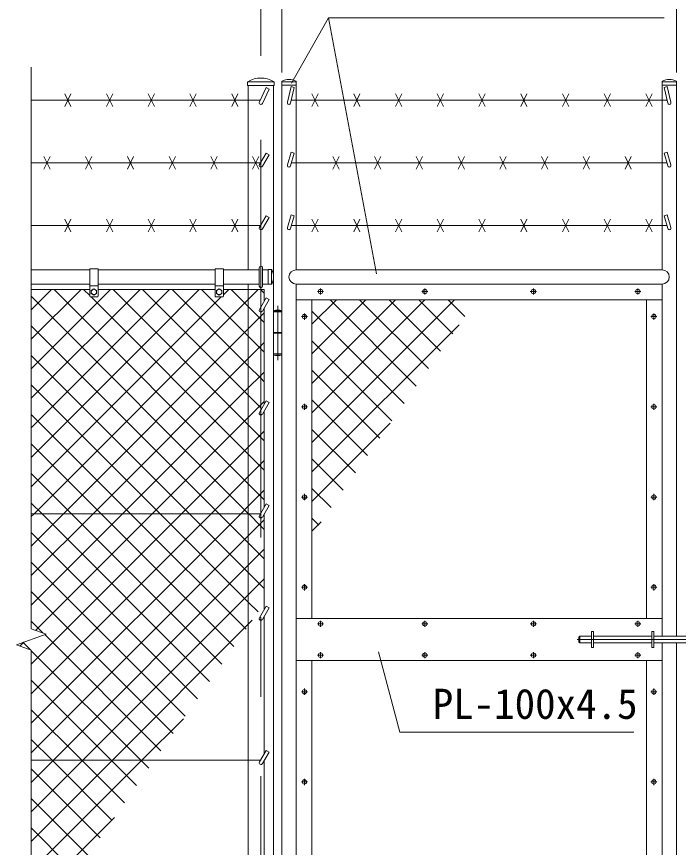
# Model space of a CAD drawing. Units: millimetres, scale not verified. Extents: x -6300 to 6300, y -4455 to 4455.
# Drawn here: x -17 to 1568, y -632 to 1357 of the extents above; entities that cross this region are included whole.
import ezdxf
from ezdxf.enums import TextEntityAlignment as Align

# ---------------------------------------------------------------- set-up
doc = ezdxf.new("R2010")
doc.units = ezdxf.units.MM
doc.header["$LTSCALE"] = 30
doc.linetypes.add('USER1', pattern=[50.8, 31.75, -6.35, 6.35, -6.35])
for name, color, linetype, lineweight in [('0-0_D-STR1', 1, 'Continuous', 18), ('0-1_D-STR3', 3, 'Continuous', 13), ('0-2_D-BMK', 2, 'USER1', 13), ('0-5_D-DCR-HCH', 7, 'Continuous', 9), ('0-6_D-STR-DIM', 7, 'Continuous', 9), ('0-8_D-STR-TXT', 7, 'Continuous', 9)]:
    doc.layers.add(name, color=color, linetype=linetype, lineweight=lineweight)
doc.styles.add('ＭＳ ゴシック', font='')
doc.styles.get('ＭＳ ゴシック').set_extended_font_data('MS Gothic')

msp = doc.modelspace()

# ---------------------------------------------------------------- linework, layer by layer
at = {"layer": '0-0_D-STR1'}
for p, q in [((536.22, 1200.01), (536.22, 1191.95)), ((600.09, 1200.95), (536.55, 1200.95)), ((600.42, 1200.01), (600.42, 1191.95)), ((618.07, 1201.28), (618.07, 1192.95)), ((653.07, 1200.95), (618.07, 1200.95)), ((653.07, 1201.28), (653.07, 1192.95)), ((1529.07, 1201.28), (1529.07, 1192.95)), ((1529.07, 1200.95), (1564.07, 1200.95)), ((1564.07, 1201.28), (1564.07, 1192.95)), ((600.42, 1191.95), (536.22, 1191.95)), ((538.07, 750.95), (538.07, 1191.95)), ((598.57, 1191.95), (598.57, -1399.05)), ((653.07, 1192.95), (618.07, 1192.95)), ((618.57, -1019.05), (618.57, 1192.95)), ((652.57, 1192.95), (652.57, 750.95)), ((1529.07, 1192.95), (1564.07, 1192.95)), ((1529.57, 750.95), (1529.57, 1192.95)), ((1563.57, 1192.95), (1563.57, -126.05)), ((18.32, 750.95), (158.32, 750.95)), ((178.32, 750.95), (458.32, 750.95)), ((478.32, 750.95), (564.32, 750.95)), ((572.32, 750.95), (585.32, 750.95)), ((593.65, 751.45), (585.32, 751.45)), ((585.32, 751.45), (585.32, 716.45)), ((593.32, 751.45), (593.32, 716.45)), ((652.57, 750.95), (1529.57, 750.95)), ((18.32, 716.95), (158.32, 716.95)), ((178.32, 716.95), (458.32, 716.95)), ((478.32, 716.95), (564.32, 716.95)), ((538.07, -985.05), (538.07, 716.95)), ((572.32, 716.95), (585.32, 716.95)), ((593.65, 716.45), (585.32, 716.45)), ((652.57, -985.05), (652.57, 716.95)), ((652.57, 716.95), (1529.57, 716.95)), ((1529.57, 716.95), (1529.57, -126.05)), ((652.57, 678.95), (1529.57, 678.95)), ((690.57, -84.05), (690.57, 678.95)), ((1491.57, 678.95), (1491.57, -84.05)), ((1529.57, -84.05), (652.57, -84.05)), ((1529.57, -142.05), (1529.57, -985.05)), ((1563.57, -142.05), (1563.57, -1019.05)), ((1529.57, -184.05), (652.57, -184.05)), ((690.57, -947.05), (690.57, -184.05)), ((1491.57, -184.05), (1491.57, -947.05))]:
    msp.add_line(p, q, dxfattribs=at)
for centre, radius, start, end in [((537.72, 1200.01), 1.5, 120.85073, 180), ((568.32, 1148.78), 61.17, 59.14927, 120.85073), ((598.92, 1200.01), 1.5, 0, 59.14927), ((619.07, 1201.28), 1, 122.29827, 180), ((635.57, 1170.73), 35.72, 61.52136, 118.47864), ((652.07, 1201.28), 1, 0, 57.70173), ((1530.07, 1201.28), 1, 122.29827, 180), ((1546.57, 1170.73), 35.72, 61.52136, 118.47864), ((1563.07, 1201.28), 1, 0, 57.70173), ((593.65, 750.45), 1, 32.29827, 90), ((563.1, 733.95), 35.72, 331.52136, 28.47864), ((652.57, 733.95), 17, 90, 270), ((1529.57, 733.95), 17, 270, 90), ((593.65, 717.45), 1, 270, 327.70173)]:
    msp.add_arc(centre, radius, start, end, dxfattribs=at)
at = {"layer": '0-1_D-STR3'}
for p, q in [((580.78, 1187.54), (564.86, 1152.95)), ((587.71, 1183.54), (571.78, 1148.95)), ((587.71, 1183.54), (580.78, 1187.54)), ((640.44, 1189.69), (631.72, 1152.05)), ((648.14, 1187.5), (639.42, 1149.86)), ((648.14, 1187.5), (640.44, 1189.69)), ((1534, 1187.5), (1541.7, 1189.69)), ((1534, 1187.5), (1542.72, 1149.86)), ((1541.7, 1189.69), (1550.42, 1152.05)), ((18.32, 1156.95), (567.17, 1156.95)), ((113.32, 1141.95), (98.32, 1171.95)), ((113.32, 1171.95), (98.32, 1141.95)), ((213.32, 1141.95), (198.32, 1171.95)), ((213.32, 1171.95), (198.32, 1141.95)), ((313.32, 1141.95), (298.32, 1171.95)), ((313.32, 1171.95), (298.32, 1141.95)), ((413.32, 1141.95), (398.32, 1171.95)), ((413.32, 1171.95), (398.32, 1141.95)), ((513.32, 1141.95), (498.32, 1171.95)), ((513.32, 1171.95), (498.32, 1141.95)), ((1540.7, 1156.95), (641.44, 1156.95)), ((690.57, 1141.95), (705.57, 1171.95)), ((690.57, 1171.95), (705.57, 1141.95)), ((790.57, 1141.95), (805.57, 1171.95)), ((790.57, 1171.95), (805.57, 1141.95)), ((890.57, 1141.95), (905.57, 1171.95)), ((890.57, 1171.95), (905.57, 1141.95)), ((990.57, 1141.95), (1005.57, 1171.95)), ((990.57, 1171.95), (1005.57, 1141.95)), ((1090.57, 1141.95), (1105.57, 1171.95)), ((1090.57, 1171.95), (1105.57, 1141.95)), ((1190.57, 1141.95), (1205.57, 1171.95)), ((1190.57, 1171.95), (1205.57, 1141.95)), ((1290.57, 1141.95), (1305.57, 1171.95)), ((1290.57, 1171.95), (1305.57, 1141.95)), ((1390.57, 1141.95), (1405.57, 1171.95)), ((1390.57, 1171.95), (1405.57, 1141.95)), ((1490.57, 1141.95), (1505.57, 1171.95)), ((1490.57, 1171.95), (1505.57, 1141.95)), ((63.32, 991.95), (48.32, 1021.95)), ((63.32, 1021.95), (48.32, 991.95)), ((163.32, 991.95), (148.32, 1021.95)), ((163.32, 1021.95), (148.32, 991.95)), ((263.32, 991.95), (248.32, 1021.95)), ((263.32, 1021.95), (248.32, 991.95)), ((363.32, 991.95), (348.32, 1021.95)), ((363.32, 1021.95), (348.32, 991.95)), ((463.32, 991.95), (448.32, 1021.95)), ((463.32, 1021.95), (448.32, 991.95)), ((563.32, 991.95), (548.32, 1021.95)), ((563.32, 1021.95), (548.32, 991.95)), ((580.78, 1030.54), (564.86, 1002.95)), ((587.71, 1026.54), (571.78, 998.95)), ((587.71, 1026.54), (580.78, 1030.54)), ((640.44, 1032.69), (631.72, 1002.05)), ((648.14, 1030.5), (639.42, 999.86)), ((648.14, 1030.5), (640.44, 1032.69)), ((740.57, 991.95), (755.57, 1021.95)), ((740.57, 1021.95), (755.57, 991.95)), ((840.57, 991.95), (855.57, 1021.95)), ((840.57, 1021.95), (855.57, 991.95)), ((940.57, 991.95), (955.57, 1021.95)), ((940.57, 1021.95), (955.57, 991.95)), ((1040.57, 991.95), (1055.57, 1021.95)), ((1040.57, 1021.95), (1055.57, 991.95)), ((1140.57, 991.95), (1155.57, 1021.95)), ((1140.57, 1021.95), (1155.57, 991.95)), ((1240.57, 991.95), (1255.57, 1021.95)), ((1240.57, 1021.95), (1255.57, 991.95)), ((1340.57, 991.95), (1355.57, 1021.95)), ((1340.57, 1021.95), (1355.57, 991.95)), ((1440.57, 991.95), (1455.57, 1021.95)), ((1440.57, 1021.95), (1455.57, 991.95)), ((1534, 1030.5), (1541.7, 1032.69)), ((1534, 1030.5), (1542.72, 999.86)), ((1541.7, 1032.69), (1550.42, 1002.05)), ((18.32, 1006.95), (567.17, 1006.95)), ((1540.7, 1006.95), (641.44, 1006.95)), ((580.78, 880.54), (564.86, 852.95)), ((587.71, 876.54), (571.78, 848.95)), ((587.71, 876.54), (580.78, 880.54)), ((640.44, 882.69), (631.72, 852.05)), ((648.14, 880.5), (639.42, 849.86)), ((648.14, 880.5), (640.44, 882.69)), ((1534, 880.5), (1541.7, 882.69)), ((1534, 880.5), (1542.72, 849.86)), ((1541.7, 882.69), (1550.42, 852.05)), ((18.32, 856.95), (567.17, 856.95)), ((113.32, 841.95), (98.32, 871.95)), ((113.32, 871.95), (98.32, 841.95)), ((213.32, 841.95), (198.32, 871.95)), ((213.32, 871.95), (198.32, 841.95)), ((313.32, 841.95), (298.32, 871.95)), ((313.32, 871.95), (298.32, 841.95)), ((413.32, 841.95), (398.32, 871.95)), ((413.32, 871.95), (398.32, 841.95)), ((513.32, 841.95), (498.32, 871.95)), ((513.32, 871.95), (498.32, 841.95)), ((1540.7, 856.95), (641.44, 856.95)), ((690.57, 841.95), (705.57, 871.95)), ((690.57, 871.95), (705.57, 841.95)), ((790.57, 841.95), (805.57, 871.95)), ((790.57, 871.95), (805.57, 841.95)), ((890.57, 841.95), (905.57, 871.95)), ((890.57, 871.95), (905.57, 841.95)), ((990.57, 841.95), (1005.57, 871.95)), ((990.57, 871.95), (1005.57, 841.95)), ((1090.57, 841.95), (1105.57, 871.95)), ((1090.57, 871.95), (1105.57, 841.95)), ((1190.57, 841.95), (1205.57, 871.95)), ((1190.57, 871.95), (1205.57, 841.95)), ((1290.57, 841.95), (1305.57, 871.95)), ((1290.57, 871.95), (1305.57, 841.95)), ((1390.57, 841.95), (1405.57, 871.95)), ((1390.57, 871.95), (1405.57, 841.95)), ((1490.57, 841.95), (1505.57, 871.95)), ((1490.57, 871.95), (1505.57, 841.95)), ((564.32, 711.95), (564.32, 755.95)), ((572.32, 711.95), (572.32, 755.95)), ((158.32, 752.95), (158.32, 687.95)), ((158.32, 752.95), (178.32, 752.95)), ((178.32, 752.95), (178.32, 687.95)), ((458.32, 752.95), (458.32, 687.95)), ((458.32, 752.95), (478.32, 752.95)), ((478.32, 752.95), (478.32, 687.95)), ((158.32, 703.95), (18.32, 703.95)), ((158.32, 712.95), (178.32, 712.95)), ((168.32, 705.45), (161.82, 701.69)), ((161.82, 701.69), (161.82, 694.21)), ((174.82, 701.69), (168.32, 705.45)), ((174.82, 701.69), (174.82, 694.21)), ((458.32, 703.95), (178.32, 703.95)), ((458.32, 712.95), (478.32, 712.95)), ((468.32, 705.45), (461.82, 701.69)), ((461.82, 701.69), (461.82, 694.21)), ((474.82, 701.69), (468.32, 705.45)), ((474.82, 701.69), (474.82, 694.21)), ((576.32, 703.95), (478.32, 703.95)), ((576.32, 675.81), (576.32, 703.95)), ((160.32, 685.95), (176.32, 685.95)), ((460.32, 685.95), (476.32, 685.95)), ((580.78, 683.54), (564.86, 655.95)), ((587.71, 679.54), (571.78, 651.95)), ((587.71, 679.54), (580.78, 683.54)), ((576.32, 429.31), (576.32, 659.81)), ((618.57, 652.95), (598.57, 652.95)), ((598.57, 652.95), (598.57, 546.95)), ((618.57, 649.95), (598.57, 649.95)), ((618.57, 546.95), (618.57, 652.95)), ((618.57, 600.95), (598.57, 600.95)), ((598.57, 598.95), (618.57, 598.95)), ((598.57, 549.95), (618.57, 549.95)), ((618.57, 546.95), (598.57, 546.95)), ((580.78, 437.04), (564.86, 409.45)), ((587.71, 433.04), (571.78, 405.45)), ((587.71, 433.04), (580.78, 437.04)), ((576.32, 182.81), (576.32, 413.31)), ((580.78, 190.54), (564.86, 162.95)), ((587.71, 186.54), (571.78, 158.95)), ((587.71, 186.54), (580.78, 190.54)), ((18.32, 166.95), (567.17, 166.95)), ((576.32, -62.19), (576.32, 166.81)), ((580.78, -54.46), (564.86, -82.05)), ((587.71, -58.46), (571.78, -86.05)), ((587.71, -58.46), (580.78, -54.46)), ((576.32, -407.19), (576.32, -78.19)), ((1360.07, -115.05), (1364.57, -115.05)), ((1360.07, -115.05), (1360.07, -153.05)), ((1364.57, -115.05), (1364.57, -153.05)), ((1505.07, -115.05), (1505.07, -153.05)), ((1505.07, -115.05), (1509.57, -115.05)), ((1509.57, -115.05), (1509.57, -153.05)), ((1330.07, -128.05), (1332.07, -126.05)), ((1330.07, -128.05), (1330.07, -140.05)), ((1332.07, -126.05), (1360.07, -126.05)), ((1332.07, -126.05), (1332.07, -142.05)), ((1364.57, -126.05), (1505.07, -126.05)), ((1509.57, -126.05), (1627.07, -126.05)), ((1330.07, -140.05), (1332.07, -142.05)), ((1332.07, -142.05), (1360.07, -142.05)), ((1360.07, -153.05), (1364.57, -153.05)), ((1364.57, -142.05), (1505.07, -142.05)), ((1505.07, -153.05), (1509.57, -153.05)), ((1509.57, -142.05), (1627.07, -142.05)), ((580.78, -399.46), (564.86, -427.05)), ((587.71, -403.46), (571.78, -431.05)), ((587.71, -403.46), (580.78, -399.46)), ((18.32, -423.05), (567.17, -423.05)), ((576.32, -653.69), (576.32, -423.19))]:
    msp.add_line(p, q, dxfattribs=at)
for points in [[(174.82, 694.21), (168.32, 690.45), (161.82, 694.21)], [(474.82, 694.21), (468.32, 690.45), (461.82, 694.21)]]:
    msp.add_lwpolyline(points, dxfattribs=at)
for centre, radius in [((168.32, 697.95), 6.49), ((468.32, 697.95), 6.49), ((711.07, 698.95), 5.25), ((961.07, 698.95), 5.25), ((1221.07, 698.95), 5.25), ((1471.07, 698.95), 5.25), ((672.57, 638.95), 5.25), ((1509.57, 638.95), 5.25), ((672.57, 422.95), 5.25), ((1509.57, 422.95), 5.25), ((672.57, 206.95), 5.25), ((1509.57, 206.95), 5.25), ((672.57, -9.05), 5.25), ((1509.57, -9.05), 5.25), ((711.07, -96.55), 5.25), ((961.07, -96.55), 5.25), ((1221.07, -96.55), 5.25), ((1471.07, -96.55), 5.25), ((711.07, -171.55), 5.25), ((961.07, -171.55), 5.25), ((1221.07, -171.55), 5.25), ((1471.07, -171.55), 5.25), ((672.57, -259.05), 5.25), ((1509.57, -259.05), 5.25), ((672.57, -475.05), 5.25), ((1509.57, -475.05), 5.25)]:
    msp.add_circle(centre, radius, dxfattribs=at)
for centre, radius, start, end in [((568.32, 1150.95), 4, 150, 330), ((635.57, 1150.95), 4, 164.11158, 344.11158), ((1546.57, 1150.95), 4, 195.88842, 15.88842), ((568.32, 1000.95), 4, 150, 330), ((635.57, 1000.95), 4, 164.11158, 344.11158), ((1546.57, 1000.95), 4, 195.88842, 15.88842), ((568.32, 850.95), 4, 150, 330), ((635.57, 850.95), 4, 164.11158, 344.11158), ((1546.57, 850.95), 4, 195.88842, 15.88842), ((568.32, 755.95), 4, 0, 180), ((568.32, 711.95), 4, 180, 0), ((160.32, 687.95), 2, 180, 270), ((176.32, 687.95), 2, 270, 0), ((460.32, 687.95), 2, 180, 270), ((476.32, 687.95), 2, 270, 0), ((568.32, 653.95), 4, 150, 330), ((608.57, 628.95), 26, 67.38014, 112.61986), ((608.57, 570.95), 26, 247.38014, 292.61986), ((568.32, 407.45), 4, 150, 330), ((568.32, 160.95), 4, 150, 330), ((568.32, -84.05), 4, 150, 330), ((568.32, -429.05), 4, 150, 330)]:
    msp.add_arc(centre, radius, start, end, dxfattribs=at)
at = {"layer": '0-2_D-BMK'}
for p, q in [((568.32, -1414.05), (568.32, 1232.95)), ((703.63, 698.95), (718.51, 698.95)), ((711.07, 706.39), (711.07, 691.51)), ((953.63, 698.95), (968.51, 698.95)), ((961.07, 706.39), (961.07, 691.51)), ((1213.63, 698.95), (1228.51, 698.95)), ((1221.07, 706.39), (1221.07, 691.51)), ((1463.63, 698.95), (1478.51, 698.95)), ((1471.07, 706.39), (1471.07, 691.51)), ((608.57, 534.95), (608.57, 664.95)), ((665.13, 638.95), (680.01, 638.95)), ((672.57, 646.39), (672.57, 631.51)), ((1502.13, 638.95), (1517.01, 638.95)), ((1509.57, 646.39), (1509.57, 631.51)), ((665.13, 422.95), (680.01, 422.95)), ((672.57, 430.39), (672.57, 415.51)), ((1502.13, 422.95), (1517.01, 422.95)), ((1509.57, 430.39), (1509.57, 415.51)), ((665.13, 206.95), (680.01, 206.95)), ((672.57, 214.39), (672.57, 199.51)), ((1502.13, 206.95), (1517.01, 206.95)), ((1509.57, 214.39), (1509.57, 199.51)), ((665.13, -9.05), (680.01, -9.05)), ((672.57, -1.61), (672.57, -16.49)), ((1502.13, -9.05), (1517.01, -9.05)), ((1509.57, -1.61), (1509.57, -16.49)), ((703.63, -96.55), (718.51, -96.55)), ((711.07, -89.11), (711.07, -103.99)), ((953.63, -96.55), (968.51, -96.55)), ((961.07, -89.11), (961.07, -103.99)), ((1213.63, -96.55), (1228.51, -96.55)), ((1221.07, -89.11), (1221.07, -103.99)), ((1463.63, -96.55), (1478.51, -96.55)), ((1471.07, -89.11), (1471.07, -103.99)), ((1325.96, -134.05), (1906.07, -134.05)), ((703.63, -171.55), (718.51, -171.55)), ((711.07, -164.11), (711.07, -178.99)), ((953.63, -171.55), (968.51, -171.55)), ((961.07, -164.11), (961.07, -178.99)), ((1213.63, -171.55), (1228.51, -171.55)), ((1221.07, -164.11), (1221.07, -178.99)), ((1463.63, -171.55), (1478.51, -171.55)), ((1471.07, -164.11), (1471.07, -178.99)), ((672.57, -251.61), (672.57, -266.49)), ((1509.57, -251.61), (1509.57, -266.49)), ((665.13, -259.05), (680.01, -259.05)), ((1502.13, -259.05), (1517.01, -259.05)), ((665.13, -475.05), (680.01, -475.05)), ((672.57, -467.61), (672.57, -482.49)), ((1502.13, -475.05), (1517.01, -475.05)), ((1509.57, -467.61), (1509.57, -482.49))]:
    msp.add_line(p, q, dxfattribs=at)
at = {"layer": '0-5_D-DCR-HCH'}
for p, q in [((18.32, 655.42), (66.85, 703.95)), ((18.32, 584.71), (137.56, 703.95)), ((18.32, 514), (208.27, 703.95)), ((18.32, 443.29), (278.98, 703.95)), ((18.32, 372.58), (349.69, 703.95)), ((18.32, 301.87), (420.4, 703.95)), ((158.32, 689.05), (143.42, 703.95)), ((538.07, 521.43), (355.55, 703.95)), ((538.07, 592.14), (426.26, 703.95)), ((478.32, 691.16), (491.11, 703.95)), ((18.32, 231.16), (473.11, 685.95)), ((690.57, 620.57), (748.96, 678.95)), ((690.57, 549.86), (819.67, 678.95)), ((690.57, 479.14), (890.38, 678.95)), ((690.57, 408.43), (961.09, 678.95)), ((690.57, 337.72), (1031.8, 678.95)), ((940.31, 472.74), (734.1, 678.95)), ((969.44, 514.33), (804.81, 678.95)), ((998.56, 555.92), (875.52, 678.95)), ((1027.68, 597.51), (946.23, 678.95)), ((1056.8, 639.1), (1016.94, 678.95)), ((538.07, 609.49), (568.32, 639.74)), ((568.32, 639.74), (576.32, 647.74)), ((911.19, 431.15), (690.57, 651.77)), ((468.28, 166.95), (18.32, 616.91)), ((690.57, 267.01), (1043.12, 619.57)), ((95.53, 166.95), (538.07, 609.49)), ((568.32, 561.89), (538.07, 592.14)), ((568.32, 569.03), (576.32, 577.03)), ((882.07, 389.56), (690.57, 581.06)), ((538.07, 538.78), (568.32, 569.03)), ((576.32, 553.89), (568.32, 561.89)), ((397.57, 166.95), (18.32, 546.2)), ((166.25, 166.95), (538.07, 538.78)), ((568.32, 491.18), (538.07, 521.43)), ((538.07, 468.07), (568.32, 498.32)), ((568.32, 498.32), (576.32, 506.32)), ((852.95, 347.97), (690.57, 510.35)), ((576.32, 483.18), (568.32, 491.18)), ((236.96, 166.95), (538.07, 468.07)), ((823.83, 306.38), (690.57, 439.64)), ((256.15, 166.95), (18.32, 404.78)), ((576.32, 412.47), (576.01, 412.78)), ((690.57, 196.3), (877.97, 383.7)), ((568.32, 356.89), (576.32, 364.89)), ((794.71, 264.79), (690.57, 368.93)), ((538.07, 326.64), (568.32, 356.89)), ((185.44, 166.95), (18.32, 334.07)), ((378.38, 166.95), (538.07, 326.64)), ((538.07, 255.93), (568.32, 286.18)), ((568.32, 286.18), (576.32, 294.18)), ((765.59, 223.2), (690.57, 298.22)), ((114.73, 166.95), (18.32, 263.36)), ((449.09, 166.95), (538.07, 255.93)), ((568.32, 215.47), (576.32, 223.47)), ((736.47, 181.61), (690.57, 227.51)), ((538.07, 185.22), (568.32, 215.47)), ((44.02, 166.95), (18.32, 192.65)), ((519.8, 166.95), (538.07, 185.22)), ((18.32, 89.74), (95.53, 166.95)), ((18.32, 19.03), (166.25, 166.95)), ((18.32, -51.68), (236.96, 166.95)), ((18.32, -193.11), (378.38, 166.95)), ((18.32, -263.82), (449.09, 166.95)), ((18.32, -334.53), (519.8, 166.95)), ((445.25, -234.28), (44.02, 166.95)), ((474.37, -192.69), (114.73, 166.95)), ((503.5, -151.1), (185.44, 166.95)), ((532.62, -109.51), (256.15, 166.95)), ((538.07, 26.45), (397.57, 166.95)), ((538.07, 97.16), (468.28, 166.95)), ((707.34, 140.02), (690.57, 156.8)), ((690.57, 125.59), (712.81, 147.84)), ((416.13, -275.87), (18.32, 121.94)), ((568.32, 66.91), (538.07, 97.16)), ((568.32, 74.05), (576.32, 82.05)), ((538.07, 43.8), (568.32, 74.05)), ((576.32, 58.91), (568.32, 66.91)), ((387.01, -317.46), (18.32, 51.23)), ((71.22, -423.05), (538.07, 43.8)), ((568.32, -3.8), (538.07, 26.45)), ((538.07, -26.91), (568.32, 3.34)), ((568.32, 3.34), (576.32, 11.34)), ((357.89, -359.05), (18.32, -19.48)), ((576.32, -11.8), (568.32, -3.8)), ((141.93, -423.05), (538.07, -26.91)), ((46.94, -118.81), (18.32, -90.19)), ((328.77, -400.64), (50.47, -122.35)), ((-9.03, -149.75), (0, -140.72)), ((16.43, -159.01), (-1.37, -141.21)), ((209.76, -423.05), (18.32, -231.61)), ((139.04, -423.05), (18.32, -302.32)), ((68.33, -423.05), (18.32, -373.03)), ((18.32, -475.95), (71.22, -423.05)), ((18.32, -546.66), (141.93, -423.05)), ((212.28, -567), (68.33, -423.05)), ((241.4, -525.41), (139.04, -423.05)), ((270.53, -483.82), (209.76, -423.05)), ((183.16, -608.59), (18.32, -443.75)), ((154.04, -650.18), (18.32, -514.46)), ((18.32, -758.79), (217.35, -559.76)), ((124.92, -691.77), (18.32, -585.17))]:
    msp.add_line(p, q, dxfattribs=at)
for points in [[(18.32, 160.45), (24.82, 166.95), (538.07, 680.2), (561.82, 703.95)], [(576.32, 200.34), (568.32, 208.34), (538.07, 238.59), (72.7, 703.95)], [(576.32, 341.76), (568.32, 349.76), (538.07, 380.01), (214.13, 703.95)], [(570.16, 418.63), (568.32, 420.47), (538.07, 450.72), (284.84, 703.95)], [(576.32, 624.6), (568.32, 632.6), (538.07, 662.85), (496.97, 703.95)], [(576.32, 695.31), (568.32, 703.31), (567.68, 703.95)], [(576.32, 129.63), (568.32, 137.63), (538.99, 166.95), (538.07, 167.88), (18.32, 687.63)], [(576.32, 271.05), (568.32, 279.05), (538.07, 309.3), (161.42, 685.95)], [(561.74, -67.92), (538.07, -44.26), (326.86, 166.95), (18.32, 475.49)], [(28.58, -112.13), (307.67, 166.95), (538.07, 397.36), (568.32, 427.61), (576.32, 435.61)], [(18.32, -405.24), (538.07, 114.51), (568.32, 144.76), (576.32, 152.76)], [(18.32, -617.37), (212.64, -423.05), (538.07, -97.62), (547.66, -88.03)], [(299.65, -442.23), (280.47, -423.05), (18.32, -160.9)], [(18.32, -688.08), (283.35, -423.05), (382.51, -323.89)]]:
    msp.add_lwpolyline(points, dxfattribs=at)
at = {"layer": '0-6_D-STR-DIM'}
for p, q in [((568.32, 1262.95), (568.32, 1752.95)), ((618.57, 1222.95), (618.57, 1572.95)), ((1563.57, 1222.95), (1563.57, 1572.95)), ((1563.57, 1222.95), (1563.57, 1572.95)), ((18.32, 1235.95), (18.32, -108.4)), ((53.56, -121.22), (18.32, -108.4)), ((-16.92, -146.87), (53.56, -121.22)), ((18.32, -159.7), (-16.92, -146.87)), ((18.32, -159.7), (18.32, -1139.05))]:
    msp.add_line(p, q, dxfattribs=at)
at = {"layer": '0-8_D-STR-TXT'}
msp.add_line((730.02, 1354.38), (844.87, 740.96), dxfattribs=at)
for points in [[(1533.95, 1354.38), (730.02, 1354.38), (641.63, 1198.03)], [(1461.36, -355.81), (901.09, -355.81), (850.08, -163.36)]]:
    msp.add_lwpolyline(points, dxfattribs=at)

# ---------------------------------------------------------------- texts
at = {"layer": '0-8_D-STR-TXT', "style": 'ＭＳ ゴシック'}
msp.add_text('PL-100x4.5', height=72.14, dxfattribs=at).set_placement((979.76, -345.69), align=Align.BOTTOM_LEFT)

doc.saveas('drawing.dxf')
